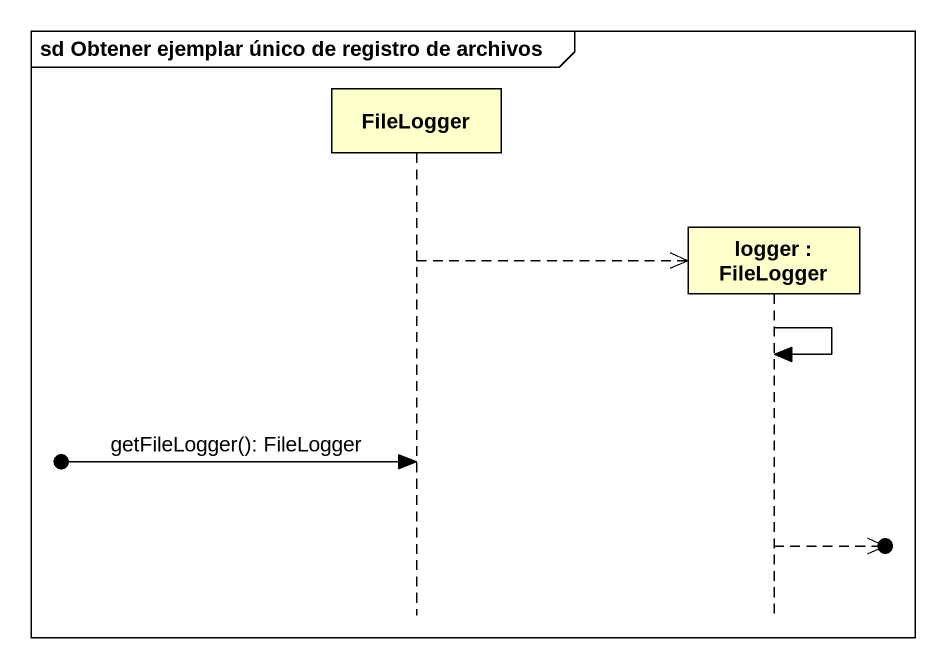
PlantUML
@startuml
mainframe sd Obtener ejemplar único de registro de archivos
hide footbox
participant FileLogger
participant "logger : FileLogger" as logger

FileLogger -->> logger **
logger -> logger
[o-> FileLogger : getFileLogger(): FileLogger
logger -->>o]
@enduml
